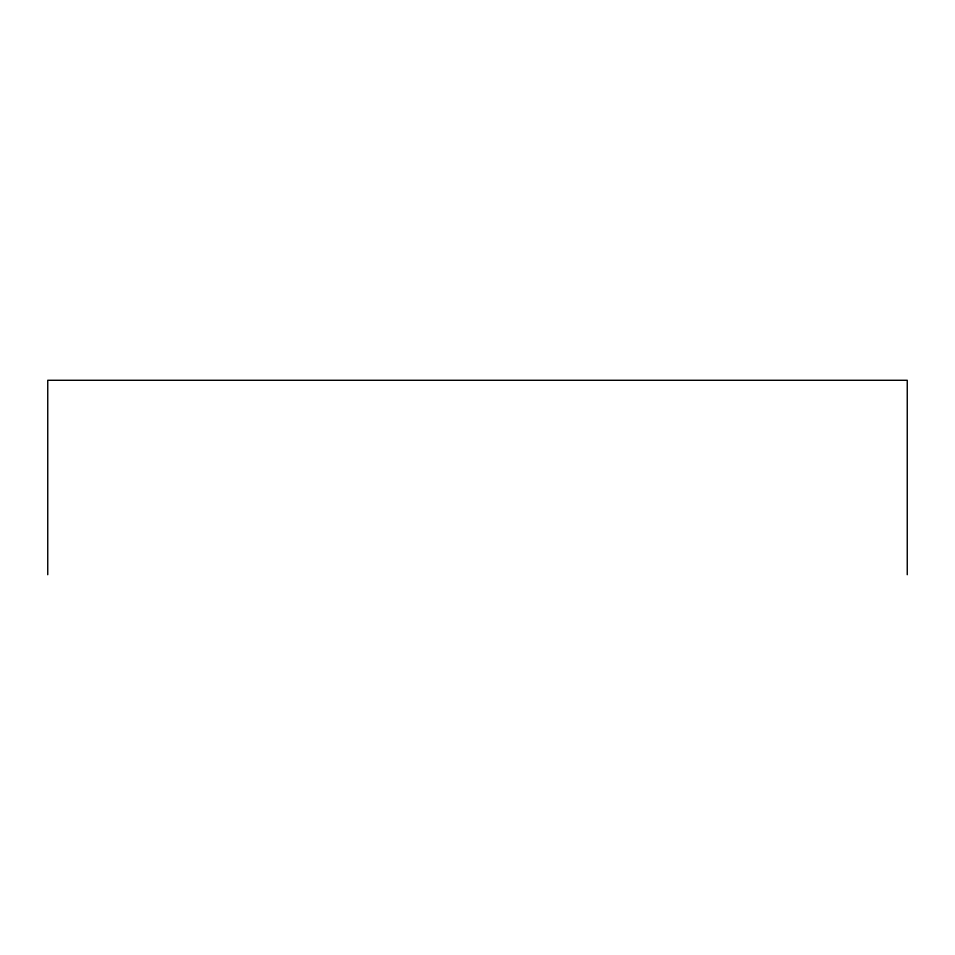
<?xml version="1.0" encoding="UTF-8"?>
<svg xmlns="http://www.w3.org/2000/svg" width="955" height="955" viewBox="0 0 955 955"><rect width="100%" height="100%" fill="white"/><g stroke="black" fill="none" stroke-linecap="round" stroke-linejoin="round"><path stroke-width="1.43" d="M907.25 574.719L907.25 380.281L47.75 380.281L47.75 574.719"/></g></svg>
